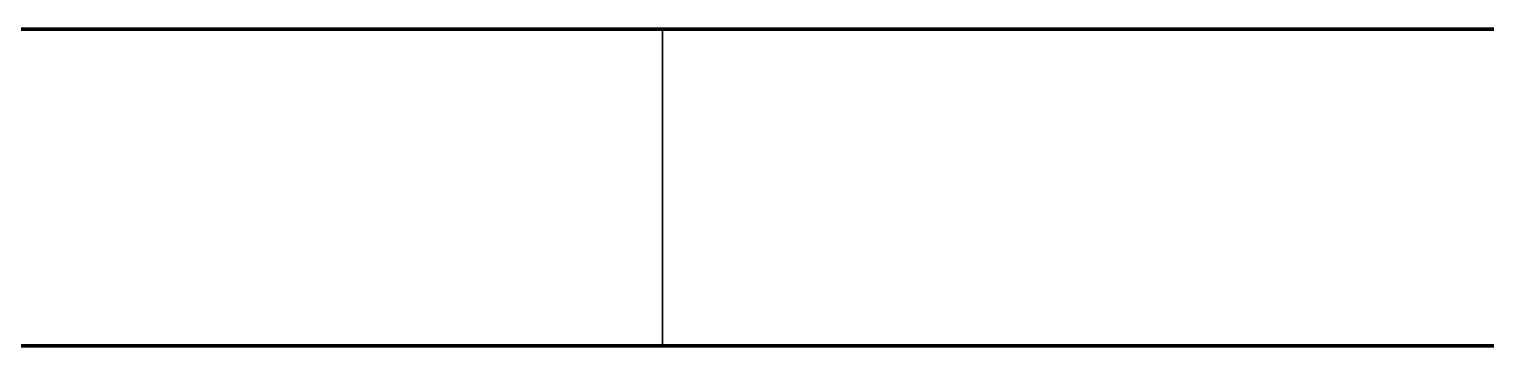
# Model space of a CAD drawing. Header units: millimetres. Extents: x 0 to 420, y 0 to 297.
# Drawn here: x 299.9 to 302.2, y 256.5 to 257 of the extents above; entities that cross this region are included whole.
import ezdxf

# ---------------------------------------------------------------- set-up
doc = ezdxf.new("R2010")
doc.units = ezdxf.units.MM
doc.linetypes.add('DASHED', pattern=[1.524, 1.27, -0.254])

msp = doc.modelspace()

# ---------------------------------------------------------------- linework, layer by layer
at = {"color": 1, "lineweight": 70}
for p, q in [((303.5, 257), (296.3, 257)), ((303.5, 256.5), (296.3, 256.5))]:
    msp.add_line(p, q, dxfattribs=at)
at = {"color": 5, "linetype": 'DASHED', "lineweight": 35}
for p, q in [((296.3, 257), (303.5, 257)), ((300.6041, 257), (300.6025, 257)), ((300.6025, 257), (300.6041, 257)), ((300.6041, 257), (300.6025, 257)), ((300.6025, 257), (300.6041, 257)), ((300.6041, 257), (300.6025, 257)), ((300.6025, 257), (300.6041, 257)), ((300.6041, 257), (300.6025, 257)), ((300.6025, 257), (300.6041, 257)), ((300.6041, 257), (300.6025, 257)), ((300.6025, 257), (300.6041, 257)), ((300.6041, 257), (300.6025, 257)), ((300.6025, 257), (300.6041, 257)), ((300.6041, 257), (300.6025, 257)), ((300.6025, 257), (300.6041, 257)), ((300.6041, 257), (300.6025, 257)), ((300.6025, 257), (300.6041, 257)), ((300.6041, 257), (300.6025, 257)), ((300.6025, 257), (300.6041, 257)), ((300.6041, 257), (300.6025, 257)), ((300.6025, 257), (300.6041, 257)), ((300.6089, 257), (300.6041, 257)), ((300.6041, 257), (300.6089, 257)), ((300.6089, 257), (300.6041, 257)), ((300.6041, 257), (300.6089, 257)), ((300.6089, 257), (300.6041, 257)), ((300.6041, 257), (300.6089, 257)), ((300.6089, 257), (300.6041, 257)), ((300.6041, 257), (300.6089, 257)), ((300.6089, 257), (300.6041, 257)), ((300.6041, 257), (300.6089, 257)), ((300.6089, 257), (300.6041, 257)), ((300.6041, 257), (300.6089, 257)), ((300.6089, 257), (300.6041, 257)), ((300.6041, 257), (300.6089, 257)), ((300.6089, 257), (300.6041, 257)), ((300.6041, 257), (300.6089, 257)), ((300.6089, 257), (300.6041, 257)), ((300.6041, 257), (300.6089, 257)), ((300.6089, 257), (300.6041, 257)), ((300.6041, 257), (300.6089, 257)), ((300.6168, 257), (300.6089, 257)), ((300.6089, 257), (300.6168, 257)), ((300.6168, 257), (300.6089, 257)), ((300.6089, 257), (300.6168, 257)), ((300.6168, 257), (300.6089, 257)), ((300.6089, 257), (300.6168, 257)), ((300.6168, 257), (300.6089, 257)), ((300.6089, 257), (300.6168, 257)), ((300.6168, 257), (300.6089, 257)), ((300.6089, 257), (300.6168, 257)), ((300.6168, 257), (300.6089, 257)), ((300.6089, 257), (300.6168, 257)), ((300.6168, 257), (300.6089, 257)), ((300.6089, 257), (300.6168, 257)), ((300.6168, 257), (300.6089, 257)), ((300.6089, 257), (300.6168, 257)), ((300.6168, 257), (300.6089, 257)), ((300.6089, 257), (300.6168, 257)), ((300.6168, 257), (300.6089, 257)), ((300.6089, 257), (300.6168, 257)), ((300.628, 257), (300.6168, 257)), ((300.6168, 257), (300.628, 257)), ((300.628, 257), (300.6168, 257)), ((300.6168, 257), (300.628, 257)), ((300.628, 257), (300.6168, 257)), ((300.6168, 257), (300.628, 257)), ((300.628, 257), (300.6168, 257)), ((300.6168, 257), (300.628, 257)), ((300.628, 257), (300.6168, 257)), ((300.6168, 257), (300.628, 257)), ((300.628, 257), (300.6168, 257)), ((300.6168, 257), (300.628, 257)), ((300.628, 257), (300.6168, 257)), ((300.6168, 257), (300.628, 257)), ((300.628, 257), (300.6168, 257)), ((300.6168, 257), (300.628, 257)), ((300.628, 257), (300.6168, 257)), ((300.6168, 257), (300.628, 257)), ((300.628, 257), (300.6168, 257)), ((300.6168, 257), (300.628, 257)), ((300.6422, 257), (300.628, 257)), ((300.628, 257), (300.6422, 257)), ((300.6422, 257), (300.628, 257)), ((300.628, 257), (300.6422, 257)), ((300.6422, 257), (300.628, 257)), ((300.628, 257), (300.6422, 257)), ((300.6422, 257), (300.628, 257)), ((300.628, 257), (300.6422, 257)), ((300.6422, 257), (300.628, 257)), ((300.628, 257), (300.6422, 257)), ((300.6422, 257), (300.628, 257)), ((300.628, 257), (300.6422, 257)), ((300.6422, 257), (300.628, 257)), ((300.628, 257), (300.6422, 257)), ((300.6422, 257), (300.628, 257)), ((300.628, 257), (300.6422, 257)), ((300.6422, 257), (300.628, 257)), ((300.628, 257), (300.6422, 257)), ((300.6422, 257), (300.628, 257)), ((300.628, 257), (300.6422, 257)), ((300.6595, 257), (300.6422, 257)), ((300.6422, 257), (300.6595, 257)), ((300.6595, 257), (300.6422, 257)), ((300.6422, 257), (300.6595, 257)), ((300.6595, 257), (300.6422, 257)), ((300.6422, 257), (300.6595, 257)), ((300.6595, 257), (300.6422, 257)), ((300.6422, 257), (300.6595, 257)), ((300.6595, 257), (300.6422, 257)), ((300.6422, 257), (300.6595, 257)), ((300.6595, 257), (300.6422, 257)), ((300.6422, 257), (300.6595, 257)), ((300.6595, 257), (300.6422, 257)), ((300.6422, 257), (300.6595, 257)), ((300.6595, 257), (300.6422, 257)), ((300.6422, 257), (300.6595, 257)), ((300.6595, 257), (300.6422, 257)), ((300.6422, 257), (300.6595, 257)), ((300.6595, 257), (300.6422, 257)), ((300.6422, 257), (300.6595, 257)), ((300.6798, 257), (300.6595, 257)), ((300.6595, 257), (300.6798, 257)), ((300.6798, 257), (300.6595, 257)), ((300.6595, 257), (300.6798, 257)), ((300.6798, 257), (300.6595, 257)), ((300.6595, 257), (300.6798, 257)), ((300.6798, 257), (300.6595, 257)), ((300.6595, 257), (300.6798, 257)), ((300.6798, 257), (300.6595, 257)), ((300.6595, 257), (300.6798, 257)), ((300.6798, 257), (300.6595, 257)), ((300.6595, 257), (300.6798, 257)), ((300.6798, 257), (300.6595, 257)), ((300.6595, 257), (300.6798, 257)), ((300.6798, 257), (300.6595, 257)), ((300.6595, 257), (300.6798, 257)), ((300.6798, 257), (300.6595, 257)), ((300.6595, 257), (300.6798, 257)), ((300.6798, 257), (300.6595, 257)), ((300.6595, 257), (300.6798, 257)), ((300.7031, 257), (300.6798, 257)), ((300.6798, 257), (300.7031, 257)), ((300.7031, 257), (300.6798, 257)), ((300.6798, 257), (300.7031, 257)), ((300.7031, 257), (300.6798, 257)), ((300.6798, 257), (300.7031, 257)), ((300.7031, 257), (300.6798, 257)), ((300.6798, 257), (300.7031, 257)), ((300.7031, 257), (300.6798, 257)), ((300.6798, 257), (300.7031, 257)), ((300.7031, 257), (300.6798, 257)), ((300.6798, 257), (300.7031, 257)), ((300.7031, 257), (300.6798, 257)), ((300.6798, 257), (300.7031, 257)), ((300.7031, 257), (300.6798, 257)), ((300.6798, 257), (300.7031, 257)), ((300.7031, 257), (300.6798, 257)), ((300.6798, 257), (300.7031, 257)), ((300.7031, 257), (300.6798, 257)), ((300.6798, 257), (300.7031, 257)), ((300.7292, 257), (300.7031, 257)), ((300.7031, 257), (300.7292, 257)), ((300.7292, 257), (300.7031, 257)), ((300.7031, 257), (300.7292, 257)), ((300.7292, 257), (300.7031, 257)), ((300.7031, 257), (300.7292, 257)), ((300.7292, 257), (300.7031, 257)), ((300.7031, 257), (300.7292, 257)), ((300.7292, 257), (300.7031, 257)), ((300.7031, 257), (300.7292, 257)), ((300.7292, 257), (300.7031, 257)), ((300.7031, 257), (300.7292, 257)), ((300.7292, 257), (300.7031, 257)), ((300.7031, 257), (300.7292, 257)), ((300.7292, 257), (300.7031, 257)), ((300.7031, 257), (300.7292, 257)), ((300.7292, 257), (300.7031, 257)), ((300.7031, 257), (300.7292, 257)), ((300.7292, 257), (300.7031, 257)), ((300.7031, 257), (300.7292, 257)), ((300.7582, 257), (300.7292, 257)), ((300.7292, 257), (300.7582, 257)), ((300.7582, 257), (300.7292, 257)), ((300.7292, 257), (300.7582, 257)), ((300.7582, 257), (300.7292, 257)), ((300.7292, 257), (300.7582, 257)), ((300.7582, 257), (300.7292, 257)), ((300.7292, 257), (300.7582, 257)), ((300.7582, 257), (300.7292, 257)), ((300.7292, 257), (300.7582, 257)), ((300.7582, 257), (300.7292, 257)), ((300.7292, 257), (300.7582, 257)), ((300.7582, 257), (300.7292, 257)), ((300.7292, 257), (300.7582, 257)), ((300.7582, 257), (300.7292, 257)), ((300.7292, 257), (300.7582, 257)), ((300.7582, 257), (300.7292, 257)), ((300.7292, 257), (300.7582, 257)), ((300.7582, 257), (300.7292, 257)), ((300.7292, 257), (300.7582, 257)), ((300.7898, 257), (300.7582, 257)), ((300.7582, 257), (300.7898, 257)), ((300.7898, 257), (300.7582, 257)), ((300.7582, 257), (300.7898, 257)), ((300.7898, 257), (300.7582, 257)), ((300.7582, 257), (300.7898, 257)), ((300.7898, 257), (300.7582, 257)), ((300.7582, 257), (300.7898, 257)), ((300.7898, 257), (300.7582, 257)), ((300.7582, 257), (300.7898, 257)), ((300.7898, 257), (300.7582, 257)), ((300.7582, 257), (300.7898, 257)), ((300.7898, 257), (300.7582, 257)), ((300.7582, 257), (300.7898, 257)), ((300.7898, 257), (300.7582, 257)), ((300.7582, 257), (300.7898, 257)), ((300.7898, 257), (300.7582, 257)), ((300.7582, 257), (300.7898, 257)), ((300.7898, 257), (300.7582, 257)), ((300.7582, 257), (300.7898, 257)), ((300.8241, 257), (300.7898, 257)), ((300.7898, 257), (300.8241, 257)), ((300.8241, 257), (300.7898, 257)), ((300.7898, 257), (300.8241, 257)), ((300.8241, 257), (300.7898, 257)), ((300.7898, 257), (300.8241, 257)), ((300.8241, 257), (300.7898, 257)), ((300.7898, 257), (300.8241, 257)), ((300.8241, 257), (300.7898, 257)), ((300.7898, 257), (300.8241, 257)), ((300.8241, 257), (300.7898, 257)), ((300.7898, 257), (300.8241, 257)), ((300.8241, 257), (300.7898, 257)), ((300.7898, 257), (300.8241, 257)), ((300.8241, 257), (300.7898, 257)), ((300.7898, 257), (300.8241, 257)), ((300.8241, 257), (300.7898, 257)), ((300.7898, 257), (300.8241, 257)), ((300.8241, 257), (300.7898, 257)), ((300.7898, 257), (300.8241, 257)), ((300.8608, 257), (300.8241, 257)), ((300.8241, 257), (300.8608, 257)), ((300.8608, 257), (300.8241, 257)), ((300.8241, 257), (300.8608, 257)), ((300.8608, 257), (300.8241, 257)), ((300.8241, 257), (300.8608, 257)), ((300.8608, 257), (300.8241, 257)), ((300.8241, 257), (300.8608, 257)), ((300.8608, 257), (300.8241, 257)), ((300.8241, 257), (300.8608, 257)), ((300.8608, 257), (300.8241, 257)), ((300.8241, 257), (300.8608, 257)), ((300.8608, 257), (300.8241, 257)), ((300.8241, 257), (300.8608, 257)), ((300.8608, 257), (300.8241, 257)), ((300.8241, 257), (300.8608, 257)), ((300.8608, 257), (300.8241, 257)), ((300.8241, 257), (300.8608, 257)), ((300.8608, 257), (300.8241, 257)), ((300.8241, 257), (300.8608, 257)), ((300.9, 257), (300.8608, 257)), ((300.8608, 257), (300.9, 257)), ((300.9, 257), (300.8608, 257)), ((300.8608, 257), (300.9, 257)), ((300.9, 257), (300.8608, 257)), ((300.8608, 257), (300.9, 257)), ((300.9, 257), (300.8608, 257)), ((300.8608, 257), (300.9, 257)), ((300.9, 257), (300.8608, 257)), ((300.8608, 257), (300.9, 257)), ((300.9, 257), (300.8608, 257)), ((300.8608, 257), (300.9, 257)), ((300.9, 257), (300.8608, 257)), ((300.8608, 257), (300.9, 257)), ((300.9, 257), (300.8608, 257)), ((300.8608, 257), (300.9, 257)), ((300.9, 257), (300.8608, 257)), ((300.8608, 257), (300.9, 257)), ((300.9, 257), (300.8608, 257)), ((300.8608, 257), (300.9, 257)), ((303.5, 257), (300.9, 257)), ((300.9, 257), (300.9, 256.5)), ((300.9, 257), (300.9, 256.5)), ((300.9, 257), (303.5, 257)), ((303.5, 257), (300.9, 257)), ((300.9, 257), (300.9, 256.5)), ((300.9, 257), (300.9, 256.5)), ((300.9, 257), (303.5, 257)), ((303.5, 257), (300.9, 257)), ((300.9, 257), (300.9, 256.5)), ((300.9, 257), (300.9, 256.5)), ((300.9, 257), (303.5, 257)), ((303.5, 257), (300.9, 257)), ((300.9, 257), (300.9, 256.5)), ((300.9, 257), (300.9, 256.5)), ((300.9, 257), (303.5, 257)), ((303.5, 257), (300.9, 257)), ((300.9, 257), (300.9, 256.5)), ((300.9, 257), (300.9, 256.5)), ((300.9, 257), (303.5, 257)), ((303.5, 257), (300.9, 257)), ((300.9, 257), (300.9, 256.5)), ((300.9, 257), (300.9, 256.5)), ((300.9, 257), (303.5, 257)), ((303.5, 257), (300.9, 257)), ((300.9, 257), (300.9, 256.5)), ((300.9, 257), (300.9, 256.5)), ((300.9, 257), (303.5, 257)), ((303.5, 257), (300.9, 257)), ((300.9, 257), (300.9, 256.5)), ((300.9, 257), (300.9, 256.5)), ((300.9, 257), (303.5, 257)), ((303.5, 257), (300.9, 257)), ((300.9, 257), (300.9, 256.5)), ((300.9, 257), (300.9, 256.5)), ((300.9, 257), (303.5, 257)), ((303.5, 257), (300.9, 257)), ((300.9, 257), (300.9, 256.5)), ((300.9, 257), (300.9, 256.5)), ((300.9, 257), (303.5, 257)), ((303.5, 256.5), (296.3, 256.5)), ((300.6041, 256.5), (300.6025, 256.5)), ((300.6025, 256.5), (300.6041, 256.5)), ((300.6041, 256.5), (300.6025, 256.5)), ((300.6025, 256.5), (300.6041, 256.5)), ((300.6041, 256.5), (300.6025, 256.5)), ((300.6025, 256.5), (300.6041, 256.5)), ((300.6041, 256.5), (300.6025, 256.5)), ((300.6025, 256.5), (300.6041, 256.5)), ((300.6041, 256.5), (300.6025, 256.5)), ((300.6025, 256.5), (300.6041, 256.5)), ((300.6041, 256.5), (300.6025, 256.5)), ((300.6025, 256.5), (300.6041, 256.5)), ((300.6041, 256.5), (300.6025, 256.5)), ((300.6025, 256.5), (300.6041, 256.5)), ((300.6041, 256.5), (300.6025, 256.5)), ((300.6025, 256.5), (300.6041, 256.5)), ((300.6041, 256.5), (300.6025, 256.5)), ((300.6025, 256.5), (300.6041, 256.5)), ((300.6041, 256.5), (300.6025, 256.5)), ((300.6025, 256.5), (300.6041, 256.5)), ((300.6089, 256.5), (300.6041, 256.5)), ((300.6041, 256.5), (300.6089, 256.5)), ((300.6089, 256.5), (300.6041, 256.5)), ((300.6041, 256.5), (300.6089, 256.5)), ((300.6089, 256.5), (300.6041, 256.5)), ((300.6041, 256.5), (300.6089, 256.5)), ((300.6089, 256.5), (300.6041, 256.5)), ((300.6041, 256.5), (300.6089, 256.5)), ((300.6089, 256.5), (300.6041, 256.5)), ((300.6041, 256.5), (300.6089, 256.5)), ((300.6089, 256.5), (300.6041, 256.5)), ((300.6041, 256.5), (300.6089, 256.5)), ((300.6089, 256.5), (300.6041, 256.5)), ((300.6041, 256.5), (300.6089, 256.5)), ((300.6089, 256.5), (300.6041, 256.5)), ((300.6041, 256.5), (300.6089, 256.5)), ((300.6089, 256.5), (300.6041, 256.5)), ((300.6041, 256.5), (300.6089, 256.5)), ((300.6089, 256.5), (300.6041, 256.5)), ((300.6041, 256.5), (300.6089, 256.5)), ((300.6168, 256.5), (300.6089, 256.5)), ((300.6089, 256.5), (300.6168, 256.5)), ((300.6168, 256.5), (300.6089, 256.5)), ((300.6089, 256.5), (300.6168, 256.5)), ((300.6168, 256.5), (300.6089, 256.5)), ((300.6089, 256.5), (300.6168, 256.5)), ((300.6168, 256.5), (300.6089, 256.5)), ((300.6089, 256.5), (300.6168, 256.5)), ((300.6168, 256.5), (300.6089, 256.5)), ((300.6089, 256.5), (300.6168, 256.5)), ((300.6168, 256.5), (300.6089, 256.5)), ((300.6089, 256.5), (300.6168, 256.5)), ((300.6168, 256.5), (300.6089, 256.5)), ((300.6089, 256.5), (300.6168, 256.5)), ((300.6168, 256.5), (300.6089, 256.5)), ((300.6089, 256.5), (300.6168, 256.5)), ((300.6168, 256.5), (300.6089, 256.5)), ((300.6089, 256.5), (300.6168, 256.5)), ((300.6168, 256.5), (300.6089, 256.5)), ((300.6089, 256.5), (300.6168, 256.5)), ((300.628, 256.5), (300.6168, 256.5)), ((300.6168, 256.5), (300.628, 256.5)), ((300.628, 256.5), (300.6168, 256.5)), ((300.6168, 256.5), (300.628, 256.5)), ((300.628, 256.5), (300.6168, 256.5)), ((300.6168, 256.5), (300.628, 256.5)), ((300.628, 256.5), (300.6168, 256.5)), ((300.6168, 256.5), (300.628, 256.5)), ((300.628, 256.5), (300.6168, 256.5)), ((300.6168, 256.5), (300.628, 256.5)), ((300.628, 256.5), (300.6168, 256.5)), ((300.6168, 256.5), (300.628, 256.5)), ((300.628, 256.5), (300.6168, 256.5)), ((300.6168, 256.5), (300.628, 256.5)), ((300.628, 256.5), (300.6168, 256.5)), ((300.6168, 256.5), (300.628, 256.5)), ((300.628, 256.5), (300.6168, 256.5)), ((300.6168, 256.5), (300.628, 256.5)), ((300.628, 256.5), (300.6168, 256.5)), ((300.6168, 256.5), (300.628, 256.5)), ((300.6422, 256.5), (300.628, 256.5)), ((300.628, 256.5), (300.6422, 256.5)), ((300.6422, 256.5), (300.628, 256.5)), ((300.628, 256.5), (300.6422, 256.5)), ((300.6422, 256.5), (300.628, 256.5)), ((300.628, 256.5), (300.6422, 256.5)), ((300.6422, 256.5), (300.628, 256.5)), ((300.628, 256.5), (300.6422, 256.5)), ((300.6422, 256.5), (300.628, 256.5)), ((300.628, 256.5), (300.6422, 256.5)), ((300.6422, 256.5), (300.628, 256.5)), ((300.628, 256.5), (300.6422, 256.5)), ((300.6422, 256.5), (300.628, 256.5)), ((300.628, 256.5), (300.6422, 256.5)), ((300.6422, 256.5), (300.628, 256.5)), ((300.628, 256.5), (300.6422, 256.5)), ((300.6422, 256.5), (300.628, 256.5)), ((300.628, 256.5), (300.6422, 256.5)), ((300.6422, 256.5), (300.628, 256.5)), ((300.628, 256.5), (300.6422, 256.5)), ((300.6595, 256.5), (300.6422, 256.5)), ((300.6422, 256.5), (300.6595, 256.5)), ((300.6595, 256.5), (300.6422, 256.5)), ((300.6422, 256.5), (300.6595, 256.5)), ((300.6595, 256.5), (300.6422, 256.5)), ((300.6422, 256.5), (300.6595, 256.5)), ((300.6595, 256.5), (300.6422, 256.5)), ((300.6422, 256.5), (300.6595, 256.5)), ((300.6595, 256.5), (300.6422, 256.5)), ((300.6422, 256.5), (300.6595, 256.5)), ((300.6595, 256.5), (300.6422, 256.5)), ((300.6422, 256.5), (300.6595, 256.5)), ((300.6595, 256.5), (300.6422, 256.5)), ((300.6422, 256.5), (300.6595, 256.5)), ((300.6595, 256.5), (300.6422, 256.5)), ((300.6422, 256.5), (300.6595, 256.5)), ((300.6595, 256.5), (300.6422, 256.5)), ((300.6422, 256.5), (300.6595, 256.5)), ((300.6595, 256.5), (300.6422, 256.5)), ((300.6422, 256.5), (300.6595, 256.5)), ((300.6798, 256.5), (300.6595, 256.5)), ((300.6595, 256.5), (300.6798, 256.5)), ((300.6798, 256.5), (300.6595, 256.5)), ((300.6595, 256.5), (300.6798, 256.5)), ((300.6798, 256.5), (300.6595, 256.5)), ((300.6595, 256.5), (300.6798, 256.5)), ((300.6798, 256.5), (300.6595, 256.5)), ((300.6595, 256.5), (300.6798, 256.5)), ((300.6798, 256.5), (300.6595, 256.5)), ((300.6595, 256.5), (300.6798, 256.5)), ((300.6798, 256.5), (300.6595, 256.5)), ((300.6595, 256.5), (300.6798, 256.5)), ((300.6798, 256.5), (300.6595, 256.5)), ((300.6595, 256.5), (300.6798, 256.5)), ((300.6798, 256.5), (300.6595, 256.5)), ((300.6595, 256.5), (300.6798, 256.5)), ((300.6798, 256.5), (300.6595, 256.5)), ((300.6595, 256.5), (300.6798, 256.5)), ((300.6798, 256.5), (300.6595, 256.5)), ((300.6595, 256.5), (300.6798, 256.5)), ((300.7031, 256.5), (300.6798, 256.5)), ((300.6798, 256.5), (300.7031, 256.5)), ((300.7031, 256.5), (300.6798, 256.5)), ((300.6798, 256.5), (300.7031, 256.5)), ((300.7031, 256.5), (300.6798, 256.5)), ((300.6798, 256.5), (300.7031, 256.5)), ((300.7031, 256.5), (300.6798, 256.5)), ((300.6798, 256.5), (300.7031, 256.5)), ((300.7031, 256.5), (300.6798, 256.5)), ((300.6798, 256.5), (300.7031, 256.5)), ((300.7031, 256.5), (300.6798, 256.5)), ((300.6798, 256.5), (300.7031, 256.5)), ((300.7031, 256.5), (300.6798, 256.5)), ((300.6798, 256.5), (300.7031, 256.5)), ((300.7031, 256.5), (300.6798, 256.5)), ((300.6798, 256.5), (300.7031, 256.5)), ((300.7031, 256.5), (300.6798, 256.5)), ((300.6798, 256.5), (300.7031, 256.5)), ((300.7031, 256.5), (300.6798, 256.5)), ((300.6798, 256.5), (300.7031, 256.5)), ((300.7292, 256.5), (300.7031, 256.5)), ((300.7031, 256.5), (300.7292, 256.5)), ((300.7292, 256.5), (300.7031, 256.5)), ((300.7031, 256.5), (300.7292, 256.5)), ((300.7292, 256.5), (300.7031, 256.5)), ((300.7031, 256.5), (300.7292, 256.5)), ((300.7292, 256.5), (300.7031, 256.5)), ((300.7031, 256.5), (300.7292, 256.5)), ((300.7292, 256.5), (300.7031, 256.5)), ((300.7031, 256.5), (300.7292, 256.5)), ((300.7292, 256.5), (300.7031, 256.5)), ((300.7031, 256.5), (300.7292, 256.5)), ((300.7292, 256.5), (300.7031, 256.5)), ((300.7031, 256.5), (300.7292, 256.5)), ((300.7292, 256.5), (300.7031, 256.5)), ((300.7031, 256.5), (300.7292, 256.5)), ((300.7292, 256.5), (300.7031, 256.5)), ((300.7031, 256.5), (300.7292, 256.5)), ((300.7292, 256.5), (300.7031, 256.5)), ((300.7031, 256.5), (300.7292, 256.5)), ((300.7582, 256.5), (300.7292, 256.5)), ((300.7292, 256.5), (300.7582, 256.5)), ((300.7582, 256.5), (300.7292, 256.5)), ((300.7292, 256.5), (300.7582, 256.5)), ((300.7582, 256.5), (300.7292, 256.5)), ((300.7292, 256.5), (300.7582, 256.5)), ((300.7582, 256.5), (300.7292, 256.5)), ((300.7292, 256.5), (300.7582, 256.5)), ((300.7582, 256.5), (300.7292, 256.5)), ((300.7292, 256.5), (300.7582, 256.5)), ((300.7582, 256.5), (300.7292, 256.5)), ((300.7292, 256.5), (300.7582, 256.5)), ((300.7582, 256.5), (300.7292, 256.5)), ((300.7292, 256.5), (300.7582, 256.5)), ((300.7582, 256.5), (300.7292, 256.5)), ((300.7292, 256.5), (300.7582, 256.5)), ((300.7582, 256.5), (300.7292, 256.5)), ((300.7292, 256.5), (300.7582, 256.5)), ((300.7582, 256.5), (300.7292, 256.5)), ((300.7292, 256.5), (300.7582, 256.5)), ((300.7898, 256.5), (300.7582, 256.5)), ((300.7582, 256.5), (300.7898, 256.5)), ((300.7898, 256.5), (300.7582, 256.5)), ((300.7582, 256.5), (300.7898, 256.5)), ((300.7898, 256.5), (300.7582, 256.5)), ((300.7582, 256.5), (300.7898, 256.5)), ((300.7898, 256.5), (300.7582, 256.5)), ((300.7582, 256.5), (300.7898, 256.5)), ((300.7898, 256.5), (300.7582, 256.5)), ((300.7582, 256.5), (300.7898, 256.5)), ((300.7898, 256.5), (300.7582, 256.5)), ((300.7582, 256.5), (300.7898, 256.5)), ((300.7898, 256.5), (300.7582, 256.5)), ((300.7582, 256.5), (300.7898, 256.5)), ((300.7898, 256.5), (300.7582, 256.5)), ((300.7582, 256.5), (300.7898, 256.5)), ((300.7898, 256.5), (300.7582, 256.5)), ((300.7582, 256.5), (300.7898, 256.5)), ((300.7898, 256.5), (300.7582, 256.5)), ((300.7582, 256.5), (300.7898, 256.5)), ((300.8241, 256.5), (300.7898, 256.5)), ((300.7898, 256.5), (300.8241, 256.5)), ((300.8241, 256.5), (300.7898, 256.5)), ((300.7898, 256.5), (300.8241, 256.5)), ((300.8241, 256.5), (300.7898, 256.5)), ((300.7898, 256.5), (300.8241, 256.5)), ((300.8241, 256.5), (300.7898, 256.5)), ((300.7898, 256.5), (300.8241, 256.5)), ((300.8241, 256.5), (300.7898, 256.5)), ((300.7898, 256.5), (300.8241, 256.5)), ((300.8241, 256.5), (300.7898, 256.5)), ((300.7898, 256.5), (300.8241, 256.5)), ((300.8241, 256.5), (300.7898, 256.5)), ((300.7898, 256.5), (300.8241, 256.5)), ((300.8241, 256.5), (300.7898, 256.5)), ((300.7898, 256.5), (300.8241, 256.5)), ((300.8241, 256.5), (300.7898, 256.5)), ((300.7898, 256.5), (300.8241, 256.5)), ((300.8241, 256.5), (300.7898, 256.5)), ((300.7898, 256.5), (300.8241, 256.5)), ((300.8608, 256.5), (300.8241, 256.5)), ((300.8241, 256.5), (300.8608, 256.5)), ((300.8608, 256.5), (300.8241, 256.5)), ((300.8241, 256.5), (300.8608, 256.5)), ((300.8608, 256.5), (300.8241, 256.5)), ((300.8241, 256.5), (300.8608, 256.5)), ((300.8608, 256.5), (300.8241, 256.5)), ((300.8241, 256.5), (300.8608, 256.5)), ((300.8608, 256.5), (300.8241, 256.5)), ((300.8241, 256.5), (300.8608, 256.5)), ((300.8608, 256.5), (300.8241, 256.5)), ((300.8241, 256.5), (300.8608, 256.5)), ((300.8608, 256.5), (300.8241, 256.5)), ((300.8241, 256.5), (300.8608, 256.5)), ((300.8608, 256.5), (300.8241, 256.5)), ((300.8241, 256.5), (300.8608, 256.5)), ((300.8608, 256.5), (300.8241, 256.5)), ((300.8241, 256.5), (300.8608, 256.5)), ((300.8608, 256.5), (300.8241, 256.5)), ((300.8241, 256.5), (300.8608, 256.5)), ((300.9, 256.5), (300.8608, 256.5)), ((300.8608, 256.5), (300.9, 256.5)), ((300.9, 256.5), (300.8608, 256.5)), ((300.8608, 256.5), (300.9, 256.5)), ((300.9, 256.5), (300.8608, 256.5)), ((300.8608, 256.5), (300.9, 256.5)), ((300.9, 256.5), (300.8608, 256.5)), ((300.8608, 256.5), (300.9, 256.5)), ((300.9, 256.5), (300.8608, 256.5)), ((300.8608, 256.5), (300.9, 256.5)), ((300.9, 256.5), (300.8608, 256.5)), ((300.8608, 256.5), (300.9, 256.5)), ((300.9, 256.5), (300.8608, 256.5)), ((300.8608, 256.5), (300.9, 256.5)), ((300.9, 256.5), (300.8608, 256.5)), ((300.8608, 256.5), (300.9, 256.5)), ((300.9, 256.5), (300.8608, 256.5)), ((300.8608, 256.5), (300.9, 256.5)), ((300.9, 256.5), (300.8608, 256.5)), ((300.8608, 256.5), (300.9, 256.5)), ((300.9, 256.5), (303.5, 256.5)), ((303.5, 256.5), (300.9, 256.5)), ((300.9, 256.5), (303.5, 256.5)), ((303.5, 256.5), (300.9, 256.5)), ((300.9, 256.5), (303.5, 256.5)), ((303.5, 256.5), (300.9, 256.5)), ((300.9, 256.5), (303.5, 256.5)), ((303.5, 256.5), (300.9, 256.5)), ((300.9, 256.5), (303.5, 256.5)), ((303.5, 256.5), (300.9, 256.5)), ((300.9, 256.5), (303.5, 256.5)), ((303.5, 256.5), (300.9, 256.5)), ((300.9, 256.5), (303.5, 256.5)), ((303.5, 256.5), (300.9, 256.5)), ((300.9, 256.5), (303.5, 256.5)), ((303.5, 256.5), (300.9, 256.5)), ((300.9, 256.5), (303.5, 256.5)), ((303.5, 256.5), (300.9, 256.5)), ((300.9, 256.5), (303.5, 256.5)), ((303.5, 256.5), (300.9, 256.5))]:
    msp.add_line(p, q, dxfattribs=at)

doc.saveas('drawing.dxf')
